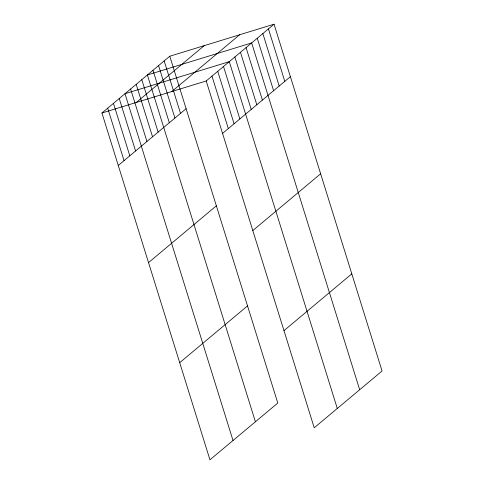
<?xml version="1.0" encoding="UTF-8"?>
<svg xmlns="http://www.w3.org/2000/svg" width="484" height="484" viewBox="0 0 484 484"><rect width="100%" height="100%" fill="white"/><g stroke="black" fill="none" stroke-linecap="round" stroke-linejoin="round"><path stroke-width="0.73" d="M169.769 56.235L277.786 403.033L209.953 459.8L101.936 113.002L169.769 56.235L274.047 24.2L382.064 370.998L314.231 427.765L206.214 80.967L274.047 24.2M136.349 102.433L204.181 45.665M171.802 91.543L239.634 34.769M118.278 165.461L186.11 108.694M222.555 133.427L290.388 76.66M148.534 262.594L216.36 205.827M252.805 230.559L320.638 173.786M179.703 362.667L247.53 305.9M283.975 330.632L351.808 273.865M101.936 113.002L206.214 80.967M268.451 28.883L284.792 81.342M262.854 33.565L279.195 86.025M257.258 38.248L273.599 90.708M359.679 389.729L251.662 42.931L147.384 74.972L255.401 421.764M246.066 47.62L262.407 100.073M240.469 52.302L256.81 104.756M234.873 56.985L251.214 109.438M337.294 408.46L229.277 61.668L124.999 93.702L233.016 440.5M223.511 66.49L239.852 118.949M217.746 71.317L234.087 123.777M211.98 76.145L228.321 128.599M164.173 60.917L180.514 113.377M158.577 65.606L174.918 118.06M152.98 70.289L169.321 122.742M141.788 79.654L158.129 132.108M136.192 84.337L152.533 136.797M130.595 89.02L146.936 141.479M119.233 98.53L135.574 150.984M113.468 103.352L129.809 155.812M107.702 108.18L124.043 160.634"/></g></svg>
